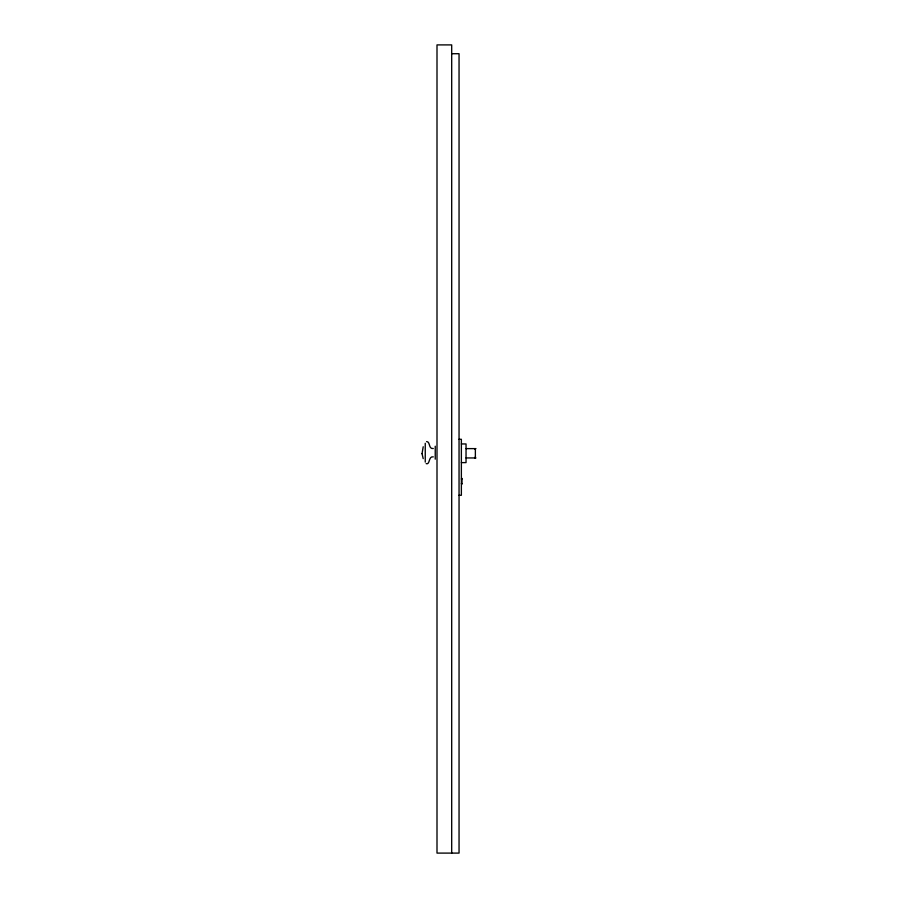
<?xml version="1.0" encoding="UTF-8"?>
<svg xmlns="http://www.w3.org/2000/svg" width="898" height="898" viewBox="0 0 898 898"><rect width="100%" height="100%" fill="white"/><g stroke="black" fill="none" stroke-linecap="round" stroke-linejoin="round"><path stroke-width="1.35" d="M426.157 463.66C430.243 464.973 428.256 455.971 433.296 456.858M423.205 446.766L422.049 453.681M426.595 441.569C430.524 441.614 428.29 449.281 433.296 448.54M451.694 53.712L459.046 53.712L459.046 853.1L437 853.1L437 44.9L451.694 44.9L451.694 853.1M459.046 439.29L461.37 439.29L461.37 495.269L459.046 495.269M461.37 443.949L466.04 443.949L466.04 462.616L461.37 462.616M466.04 448.618L475.94 448.618M466.04 457.946L475.94 457.946M461.37 478.948L461.954 478.948M461.37 483.607L461.954 483.607M423.205 458.631L422.049 453.714M475.368 448.618L475.368 457.946M474.784 448.618L474.784 449.247M474.784 457.329L474.784 457.946M461.954 478.365L461.954 484.19M435.238 446.216L435.238 459.17M425.248 443.286L425.248 462.111"/></g></svg>
